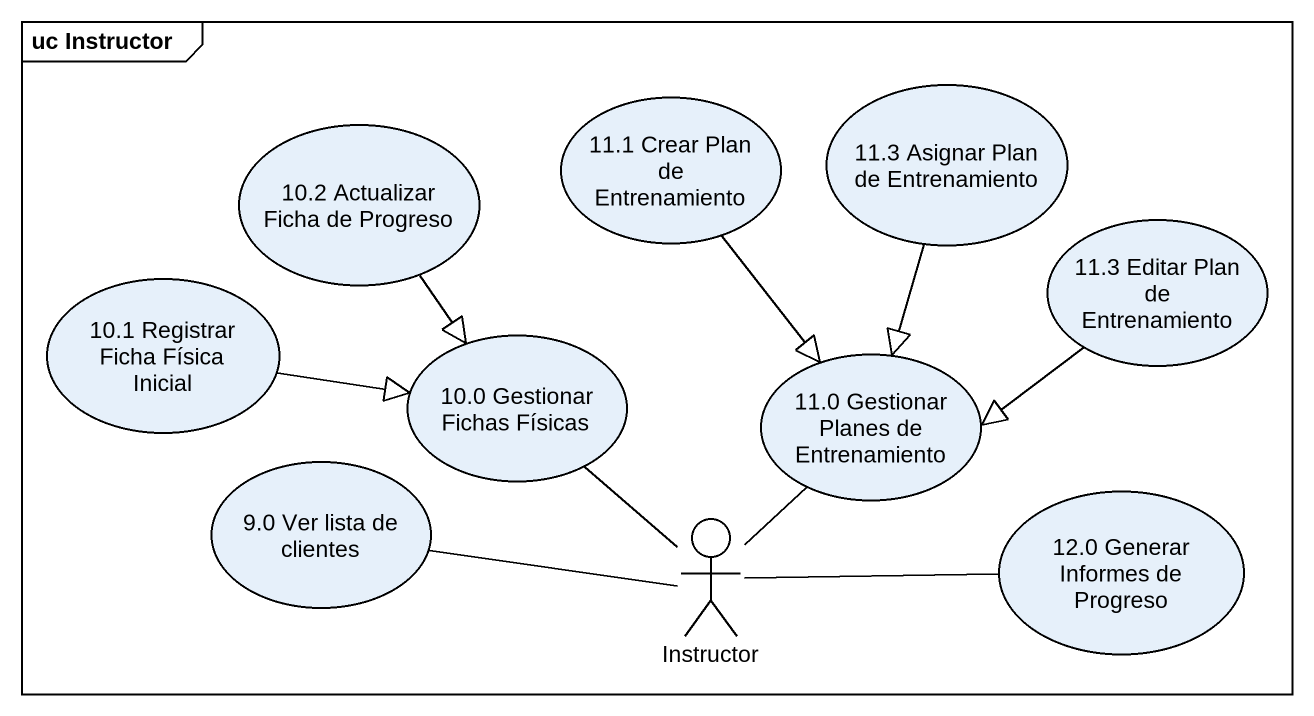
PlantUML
@startuml
mainframe uc Instructor
usecase "11.1 Crear Plan de Entrenamiento" as u11_1_Crear_Plan_de
usecase "11.3 Asignar Plan de Entrenamiento" as u11_3_Asignar_Plan_de
usecase "10.2 Actualizar Ficha de Progreso" as u10_2_Actualizar_Ficha_de
usecase "10.1 Registrar Ficha Física Inicial" as u10_1_Registrar_Ficha_Física
usecase "11.3 Editar Plan de Entrenamiento" as u11_3_Editar_Plan_de
usecase "10.0 Gestionar Fichas Físicas" as u10_0_Gestionar_Fichas
usecase "11.0 Gestionar Planes de Entrenamiento" as u11_0_Gestionar_Planes_de
usecase "9.0 Ver lista de clientes" as u9_0_Ver_lista_de_clientes
actor Instructor
usecase "12.0 Generar Informes de Progreso" as u12_0_Generar_Informes_de
u11_1_Crear_Plan_de --|> u11_0_Gestionar_Planes_de
u11_3_Asignar_Plan_de --|> u11_0_Gestionar_Planes_de
u10_2_Actualizar_Ficha_de --|> u10_0_Gestionar_Fichas
u10_1_Registrar_Ficha_Física -right-|> u10_0_Gestionar_Fichas
u11_3_Editar_Plan_de -left-|> u11_0_Gestionar_Planes_de
Instructor -up- u10_0_Gestionar_Fichas
Instructor -up- u11_0_Gestionar_Planes_de
Instructor -left- u9_0_Ver_lista_de_clientes
Instructor -right- u12_0_Generar_Informes_de
@enduml
